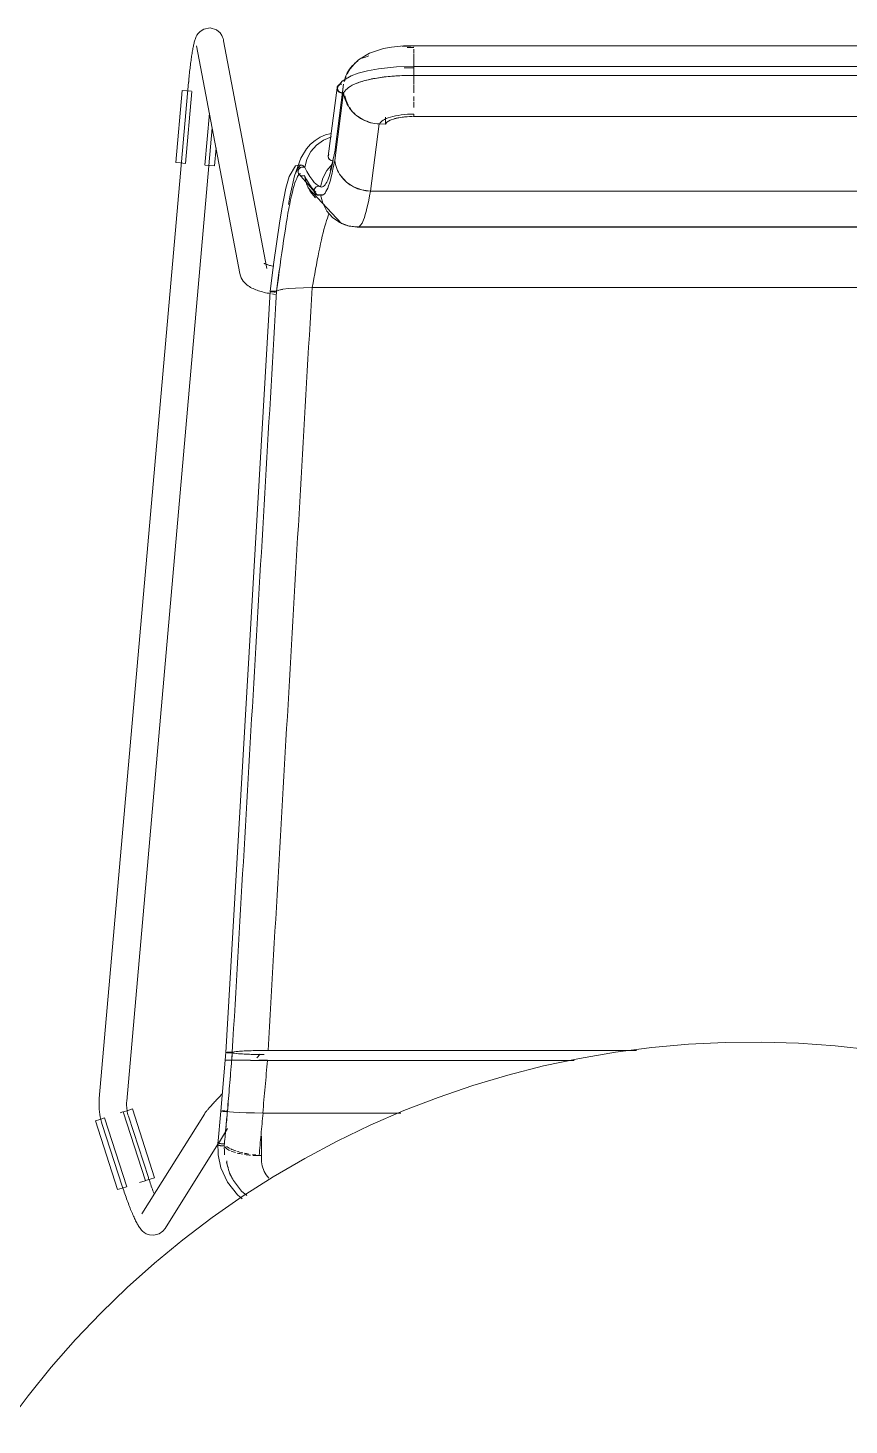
# Model space of a CAD drawing. Header units: millimetres. Extents: x 155927 to 295199, y -4084 to 97293.
# Drawn here: x 224684 to 225042, y 12539 to 13148 of the extents above; entities that cross this region are included whole.
import ezdxf

# ---------------------------------------------------------------- set-up
doc = ezdxf.new("R2010")
doc.units = ezdxf.units.MM
doc.header["$MEASUREMENT"] = 0
doc.layers.add('I-FURN', color=8, linetype='CONTINUOUS', lineweight=9)

msp = doc.modelspace()

# ---------------------------------------------------------------- linework, layer by layer
at = {"layer": 'I-FURN'}
for p, q in [((224757.44, 13143.73), (224757.3, 13143.32)), ((224757.61, 13144.15), (224757.44, 13143.73)), ((224757.82, 13144.63), (224757.61, 13144.15)), ((224758.13, 13145.19), (224757.82, 13144.63)), ((224758.6, 13145.89), (224758.13, 13145.19)), ((224759.46, 13146.8), (224758.6, 13145.89)), ((224761.11, 13147.84), (224759.46, 13146.8)), ((224763.87, 13148.32), (224761.11, 13147.84)), ((224766.62, 13147.49), (224763.87, 13148.32)), ((224766.62, 13147.49), (224768.2, 13146.17)), ((224768.2, 13146.17), (224768.95, 13145.09)), ((224768.95, 13145.09), (224769.33, 13144.29)), ((224769.33, 13144.29), (224769.54, 13143.66)), ((224756.08, 13137.81), (224755.99, 13137.24)), ((224756.17, 13138.36), (224756.08, 13137.81)), ((224756.26, 13138.9), (224756.17, 13138.36)), ((224756.36, 13139.41), (224756.26, 13138.9)), ((224756.45, 13139.91), (224756.36, 13139.41)), ((224756.55, 13140.39), (224756.45, 13139.91)), ((224756.65, 13140.84), (224756.55, 13140.39)), ((224756.74, 13141.29), (224756.65, 13140.84)), ((224756.84, 13141.71), (224756.74, 13141.29)), ((224756.95, 13142.13), (224756.84, 13141.71)), ((224757.06, 13142.53), (224756.95, 13142.13)), ((224757.17, 13142.93), (224757.06, 13142.53)), ((224757.3, 13143.32), (224757.17, 13142.93)), ((224757.97, 13140.5), (224776.79, 13041.21)), ((224769.54, 13143.66), (224769.67, 13143.15)), ((224769.67, 13143.15), (224769.76, 13142.73)), ((224788.58, 13043.44), (224769.76, 13142.73)), ((224833.29, 13137.27), (224839.44, 13139.29)), ((224839.44, 13139.29), (224842.94, 13139.95)), ((224842.94, 13139.95), (224848.15, 13140.46)), ((224848.15, 13140.46), (224852.67, 13140.55)), ((224852.67, 13140.55), (224852.67, 13140.38)), ((225147.52, 13140.55), (224852.67, 13140.55)), ((224852.67, 13140.25), (224852.67, 13140.53)), ((224852.67, 13137.3), (224852.67, 13139.05)), ((224755.27, 13132.13), (224755.19, 13131.43)), ((224755.36, 13132.81), (224755.27, 13132.13)), ((224755.45, 13133.49), (224755.36, 13132.81)), ((224755.53, 13134.15), (224755.45, 13133.49)), ((224755.62, 13134.8), (224755.53, 13134.15)), ((224755.71, 13135.44), (224755.62, 13134.8)), ((224755.8, 13136.06), (224755.71, 13135.44)), ((224755.89, 13136.66), (224755.8, 13136.06)), ((224755.99, 13137.24), (224755.89, 13136.66)), ((224824.93, 13130.5), (224826.6, 13132.57)), ((224826.6, 13132.57), (224828.58, 13134.4)), ((224828.58, 13134.4), (224833.29, 13137.27)), ((224852.67, 13134.45), (224852.67, 13137.03)), ((224852.67, 13134.29), (224852.67, 13131.27)), ((224852.67, 13131.26), (224852.67, 13134.28)), ((224754.57, 13125.56), (224754.51, 13124.81)), ((224754.64, 13126.31), (224754.57, 13125.56)), ((224754.72, 13127.06), (224754.64, 13126.31)), ((224754.79, 13127.8), (224754.72, 13127.06)), ((224754.87, 13128.54), (224754.79, 13127.8)), ((224754.94, 13129.27), (224754.87, 13128.54)), ((224755.02, 13130), (224754.94, 13129.27)), ((224755.11, 13130.72), (224755.02, 13130)), ((224755.19, 13131.43), (224755.11, 13130.72)), ((224821.47, 13125.12), (224825.3, 13127.42)), ((224823.6, 13128.23), (224824.93, 13130.5)), ((224825.3, 13127.42), (224828.46, 13128.61)), ((224828.46, 13128.61), (224832.5, 13129.69)), ((224834.83, 13126.15), (224831.34, 13125.35)), ((224832.5, 13129.69), (224837.22, 13130.56)), ((224840.27, 13126.98), (224834.83, 13126.15)), ((224837.22, 13130.56), (224845.11, 13131.36)), ((224846.26, 13127.46), (224840.27, 13126.98)), ((224845.11, 13131.36), (224852.67, 13131.51)), ((224852.67, 13127.55), (224846.26, 13127.46)), ((225147.52, 13131.51), (224852.67, 13131.51)), ((224852.67, 13127.55), (224852.67, 13131.51)), ((224852.67, 13131.51), (224852.67, 13131.44)), ((224852.67, 13131.44), (224852.67, 13131.24)), ((224852.67, 13131.24), (224852.67, 13130.94)), ((224852.67, 13130.94), (224852.67, 13130.55)), ((224852.67, 13130.55), (224852.67, 13130.09)), ((224852.67, 13130.09), (224852.67, 13129.6)), ((224852.67, 13129.6), (224852.67, 13129.1)), ((224852.67, 13129.1), (224852.67, 13128.63)), ((224852.67, 13128.63), (224852.67, 13128.21)), ((224852.67, 13128.21), (224852.67, 13127.88)), ((224852.67, 13127.88), (224852.67, 13127.66)), ((224852.67, 13127.66), (224852.67, 13127.55)), ((224852.67, 13127.58), (224852.67, 13123.76)), ((224852.67, 13123.76), (224852.67, 13127.58)), ((224852.67, 13127.55), (225147.52, 13127.55)), ((224754.49, 13124.65), (224715.55, 12681.33)), ((224748.92, 13089.63), (224751.68, 13121.04)), ((224751.68, 13121.04), (224753.72, 13120.86)), ((224753.15, 13089.26), (224755.91, 13120.67)), ((224753.72, 13120.86), (224755.79, 13120.68)), ((224754.51, 13124.81), (224754.49, 13124.65)), ((224815.36, 13092.46), (224819.22, 13122.24)), ((224818.19, 13090.55), (224822.03, 13120.26)), ((224818.21, 13094.1), (224822.06, 13123.8)), ((224819.57, 13122.74), (224821.47, 13125.12)), ((224821.28, 13117.83), (224821.9, 13122.61)), ((224828.51, 13124.47), (224828, 13124.28)), ((224831.34, 13125.35), (224828.51, 13124.47)), ((224852.67, 13120.01), (224852.67, 13123.57)), ((224852.67, 13116.54), (224852.67, 13118.38)), ((224852.67, 13116.06), (224852.67, 13113.87)), ((224852.67, 13113.56), (224852.67, 13113.91)), ((224763.58, 13111.12), (224761.6, 13088.52)), ((224840.31, 13109.39), (224840.31, 13106.39)), ((224840.31, 13106.39), (224840.95, 13107.25)), ((224840.95, 13107.25), (224842.3, 13108.04)), ((224842.3, 13108.04), (224844.29, 13108.71)), ((224844.29, 13108.71), (224846.78, 13109.22)), ((224846.78, 13109.22), (224849.63, 13109.54)), ((224849.63, 13109.54), (224852.67, 13109.65)), ((225147.52, 13109.7), (224852.67, 13109.7)), ((224852.67, 13109.65), (225147.52, 13109.65)), ((224727.5, 12680.28), (224764.79, 13104.78)), ((224814.17, 13101.65), (224811.8, 13100.63)), ((224816.67, 13102.31), (224814.17, 13101.65)), ((224833.74, 13077.18), (224837.6, 13106.46)), ((224837.6, 13106.46), (224840.31, 13106.39)), ((224765.83, 13088.15), (224766.52, 13096.04)), ((224805.89, 13095.6), (224803.38, 13091.49)), ((224807.63, 13097.57), (224805.89, 13095.6)), ((224809.6, 13099.25), (224807.63, 13097.57)), ((224810.22, 13097.22), (224807.74, 13094.4)), ((224811.8, 13100.63), (224809.6, 13099.25)), ((224813.3, 13099.4), (224810.22, 13097.22)), ((224816.81, 13100.8), (224813.3, 13099.4)), ((224750.96, 13089.45), (224748.92, 13089.63)), ((224753.03, 13089.27), (224750.96, 13089.45)), ((224803.38, 13091.49), (224800.71, 13083.86)), ((224806, 13091.08), (224805.09, 13087.45)), ((224807.74, 13094.4), (224806, 13091.08)), ((224817.2, 13089.06), (224814.7, 13086.19)), ((224815.41, 13092.7), (224815.35, 13092.23)), ((224815.35, 13092.23), (224815.41, 13091.76)), ((224815.6, 13093.14), (224815.41, 13092.7)), ((224815.41, 13091.76), (224815.6, 13091.32)), ((224815.6, 13091.32), (224815.9, 13090.93)), ((224815.9, 13090.93), (224816.28, 13090.63)), ((224816.28, 13090.63), (224816.73, 13090.44)), ((224816.73, 13090.44), (224817.22, 13090.36)), ((224816.96, 13088.59), (224818.34, 13094.88)), ((224817.22, 13090.36), (224817.72, 13090.4)), ((224763.79, 13088.33), (224761.72, 13088.51)), ((224765.83, 13088.15), (224763.79, 13088.33)), ((224796.91, 13078.5), (224798.31, 13083.5)), ((224798.31, 13083.5), (224801.08, 13088.13)), ((224800.71, 13083.86), (224798.82, 13075.34)), ((224801.08, 13088.13), (224803.27, 13088.66)), ((224802.22, 13085.74), (224802.29, 13086.23)), ((224802.29, 13086.23), (224802.22, 13085.74)), ((224802.28, 13085.26), (224802.22, 13085.74)), ((224802.22, 13085.74), (224802.27, 13085.26)), ((224802.27, 13085.26), (224802.46, 13084.8)), ((224802.46, 13084.8), (224802.28, 13085.26)), ((224802.29, 13086.23), (224802.49, 13086.68)), ((224802.48, 13086.68), (224802.29, 13086.23)), ((224802.41, 13084.89), (224810.54, 13075.47)), ((224802.57, 13084.62), (224802.44, 13084.83)), ((224802.75, 13084.4), (224802.46, 13084.8)), ((224802.46, 13084.8), (224802.75, 13084.39)), ((224802.79, 13087.08), (224802.48, 13086.68)), ((224802.49, 13086.68), (224802.79, 13087.08)), ((224803.13, 13084.08), (224802.75, 13084.4)), ((224802.75, 13084.39), (224803.13, 13084.08)), ((224803.17, 13087.39), (224802.79, 13087.08)), ((224802.79, 13087.08), (224803.18, 13087.38)), ((224803.58, 13083.87), (224803.13, 13084.08)), ((224803.13, 13084.08), (224803.58, 13083.87)), ((224803.63, 13087.58), (224803.17, 13087.39)), ((224803.18, 13087.38), (224803.63, 13087.58)), ((224803.27, 13088.66), (224804.18, 13088.37)), ((224804.07, 13083.78), (224803.58, 13083.87)), ((224803.58, 13083.87), (224804.07, 13083.78)), ((224804.12, 13087.66), (224803.63, 13087.58)), ((224803.63, 13087.58), (224804.12, 13087.65)), ((224804.57, 13083.81), (224804.07, 13083.78)), ((224804.07, 13083.78), (224804.57, 13083.81)), ((224804.62, 13087.61), (224804.12, 13087.66)), ((224804.12, 13087.65), (224804.62, 13087.61)), ((224805.04, 13083.96), (224804.57, 13083.81)), ((224804.57, 13083.81), (224805.04, 13083.96)), ((224804.62, 13087.61), (224805.09, 13087.45)), ((224805.09, 13087.45), (224804.62, 13087.61)), ((224805.83, 13080.35), (224805.04, 13083.96)), ((224805.04, 13083.96), (224805.82, 13080.35)), ((224812.94, 13082.79), (224812.05, 13079.08)), ((224814.7, 13086.19), (224812.94, 13082.79)), ((224816.2, 13086.16), (224816.96, 13088.59)), ((224820.82, 13083.79), (224823.31, 13081.05)), ((224795.11, 13069.48), (224796.91, 13078.5)), ((224805.82, 13080.35), (224807.46, 13077.02)), ((224807.48, 13077.02), (224805.83, 13080.35)), ((224806.53, 13078.7), (224821.13, 13063)), ((224807.46, 13077.02), (224809.87, 13074.19)), ((224809.87, 13074.19), (224807.48, 13077.02)), ((224809.28, 13077.82), (224809.21, 13077.32)), ((224809.21, 13077.32), (224809.28, 13077.81)), ((224809.28, 13076.83), (224809.21, 13077.32)), ((224809.21, 13077.32), (224809.28, 13076.83)), ((224809.28, 13077.81), (224809.47, 13078.28)), ((224809.46, 13078.28), (224809.28, 13077.82)), ((224809.47, 13076.37), (224809.28, 13076.83)), ((224809.28, 13076.83), (224809.46, 13076.37)), ((224809.76, 13078.68), (224809.46, 13078.28)), ((224809.47, 13078.28), (224809.76, 13078.68)), ((224809.76, 13078.68), (224810.14, 13078.99)), ((224810.14, 13078.99), (224809.76, 13078.68)), ((224810.59, 13079.2), (224810.14, 13078.99)), ((224810.14, 13078.99), (224810.6, 13079.19)), ((224811.08, 13079.28), (224810.59, 13079.2)), ((224810.6, 13079.19), (224811.09, 13079.28)), ((224811.58, 13079.24), (224811.08, 13079.28)), ((224811.09, 13079.28), (224811.58, 13079.24)), ((224811.37, 13079.36), (224811.8, 13079.18)), ((224811.58, 13079.24), (224812.05, 13079.08)), ((224812.05, 13079.08), (224811.58, 13079.24)), ((224823.31, 13081.05), (224826.42, 13078.97)), ((224826.42, 13078.97), (224829.97, 13077.66)), ((224829.97, 13077.66), (224833.74, 13077.18)), ((225166.45, 13077.18), (224833.74, 13077.18)), ((224833.74, 13077.18), (225166.45, 13077.18)), ((224798.82, 13075.34), (224798.09, 13071.27)), ((224809.46, 13076.37), (224809.76, 13075.97)), ((224809.76, 13075.97), (224809.47, 13076.37)), ((224810.14, 13075.66), (224809.76, 13075.97)), ((224809.76, 13075.97), (224810.14, 13075.66)), ((224810.6, 13075.46), (224810.14, 13075.66)), ((224810.14, 13075.66), (224810.59, 13075.45)), ((224810.24, 13075.6), (224813.12, 13075.55)), ((224810.59, 13075.45), (224811.08, 13075.37)), ((224811.09, 13075.37), (224810.6, 13075.46)), ((224811.08, 13075.37), (224811.58, 13075.41)), ((224811.58, 13075.41), (224811.09, 13075.37)), ((224812.05, 13075.57), (224811.58, 13075.41)), ((224811.58, 13075.41), (224812.05, 13075.57)), ((224812.05, 13075.57), (224812.94, 13071.86)), ((224812.94, 13071.86), (224814.7, 13068.46)), ((224814.7, 13068.47), (224812.95, 13071.86)), ((224794.07, 13063.16), (224795.11, 13069.48)), ((224817.21, 13065.6), (224814.7, 13068.47)), ((224814.7, 13068.46), (224817.2, 13065.59)), ((224817.2, 13065.59), (224820.34, 13063.42)), ((224820.34, 13063.42), (224817.21, 13065.6)), ((224792.89, 13055.15), (224794.07, 13063.16)), ((224820.03, 13063.6), (224824.49, 13061.87)), ((224823.91, 13062.06), (224820.34, 13063.42)), ((224820.34, 13063.42), (224823.91, 13062.05)), ((224821.13, 13063), (224823.05, 13062.29)), ((224827.7, 13061.58), (224823.91, 13062.06)), ((224823.91, 13062.05), (224827.7, 13061.58)), ((224824.49, 13061.87), (224828.24, 13061.43)), ((225172.49, 13061.58), (224827.7, 13061.58)), ((224827.7, 13061.58), (225172.49, 13061.58)), ((224828.24, 13061.43), (225133.04, 13061.43)), ((224791.53, 13045.22), (224792.89, 13055.15)), ((224776.79, 13041.21), (224777.04, 13040.22)), ((224777.04, 13040.22), (224777.41, 13039.33)), ((224787.36, 13045.67), (224787.38, 13045.66)), ((224787.38, 13045.66), (224787.45, 13045.61)), ((224787.45, 13045.61), (224787.54, 13045.57)), ((224787.54, 13045.57), (224787.69, 13045.49)), ((224787.69, 13045.49), (224787.89, 13045.4)), ((224787.89, 13045.4), (224788.12, 13045.31)), ((224788.12, 13045.31), (224788.39, 13045.21)), ((224788.39, 13045.21), (224788.69, 13045.1)), ((224788.69, 13045.1), (224789.03, 13044.99)), ((224789.03, 13044.99), (224789.39, 13044.89)), ((224789.39, 13044.89), (224789.79, 13044.78)), ((224789.79, 13044.78), (224790.21, 13044.67)), ((224789.98, 13033.36), (224791.53, 13045.22)), ((224790.21, 13044.67), (224790.66, 13044.57)), ((224790.66, 13044.57), (224791.13, 13044.47)), ((224791.13, 13044.47), (224791.62, 13044.37)), ((224777.41, 13039.33), (224777.85, 13038.54)), ((224777.85, 13038.54), (224778.33, 13037.85)), ((224778.33, 13037.85), (224778.84, 13037.25)), ((224778.84, 13037.25), (224779.36, 13036.73)), ((224779.36, 13036.73), (224779.89, 13036.28)), ((224779.89, 13036.28), (224780.42, 13035.88)), ((224780.42, 13035.88), (224780.96, 13035.52)), ((224780.96, 13035.52), (224781.5, 13035.19)), ((224781.5, 13035.19), (224782.03, 13034.9)), ((224782.03, 13034.9), (224782.59, 13034.63)), ((224782.59, 13034.63), (224783.15, 13034.38)), ((224783.15, 13034.38), (224783.72, 13034.15)), ((224783.72, 13034.15), (224784.3, 13033.93)), ((224795.49, 13034.32), (224793.75, 13033.95)), ((224793.75, 13033.95), (224795.48, 13034.31)), ((224795.49, 13034.32), (224797.96, 13034.63)), ((224797.99, 13034.63), (224795.49, 13034.32)), ((224801.09, 13034.87), (224797.99, 13034.63)), ((224797.99, 13034.63), (224801.04, 13034.86)), ((224801.09, 13034.87), (224804.56, 13035.02)), ((224804.63, 13035.02), (224801.09, 13034.87)), ((224804.62, 13035.02), (224808.32, 13035.08)), ((224808.39, 13035.08), (224804.63, 13035.02)), ((225191.79, 13035.08), (224808.39, 13035.08)), ((224808.39, 13035.08), (225191.79, 13035.08)), ((224789.98, 13033.36), (224770.69, 12701.45)), ((224784.3, 13033.93), (224784.89, 13033.72)), ((224784.89, 13033.72), (224785.49, 13033.53)), ((224785.49, 13033.53), (224786.11, 13033.34)), ((224786.11, 13033.34), (224786.74, 13033.17)), ((224786.74, 13033.17), (224787.38, 13033.01)), ((224787.38, 13033.01), (224788.04, 13032.86)), ((224788.04, 13032.86), (224788.71, 13032.71)), ((224788.71, 13032.71), (224789.39, 13032.58)), ((224789.39, 13032.58), (224790.08, 13032.45)), ((224790.05, 13033.41), (224789.98, 13033.36)), ((224789.98, 13033.36), (224790.05, 13033.41)), ((224789.98, 13033.36), (224790.04, 13033.31)), ((224790.04, 13033.31), (224789.98, 13033.36)), ((224790.04, 13033.31), (224790.23, 13033.26)), ((224790.22, 13033.26), (224790.04, 13033.31)), ((224790.25, 13033.46), (224790.05, 13033.41)), ((224790.05, 13033.41), (224790.24, 13033.46)), ((224790.51, 13033.21), (224790.22, 13033.26)), ((224790.23, 13033.26), (224790.52, 13033.21)), ((224790.24, 13033.46), (224790.54, 13033.51)), ((224790.54, 13033.51), (224790.25, 13033.46)), ((224790.89, 13033.18), (224790.51, 13033.21)), ((224790.52, 13033.21), (224790.9, 13033.18)), ((224790.93, 13033.54), (224790.54, 13033.51)), ((224790.54, 13033.51), (224790.93, 13033.54)), ((224790.79, 13032.34), (224791.5, 13032.23)), ((224791.34, 13033.16), (224790.89, 13033.18)), ((224790.9, 13033.18), (224791.35, 13033.16)), ((224791.38, 13033.56), (224790.93, 13033.54)), ((224790.93, 13033.54), (224791.38, 13033.56)), ((224791.83, 13033.15), (224791.34, 13033.16)), ((224791.35, 13033.16), (224791.84, 13033.15)), ((224791.88, 13033.57), (224791.38, 13033.56)), ((224791.38, 13033.56), (224791.87, 13033.57)), ((224791.5, 13032.23), (224792.23, 13032.13)), ((224792.33, 13033.15), (224791.83, 13033.15)), ((224791.84, 13033.15), (224792.34, 13033.15)), ((224791.87, 13033.57), (224792.37, 13033.57)), ((224792.37, 13033.57), (224791.88, 13033.57)), ((224792.85, 13033.55), (224792.37, 13033.57)), ((224792.37, 13033.57), (224792.84, 13033.55)), ((224792.84, 13033.55), (224793.75, 13033.95)), ((224793.75, 13033.95), (224792.85, 13033.55)), ((224972.44, 12705.08), (224956.5, 12703.66)), ((224988.41, 12705.87), (224972.44, 12705.08)), ((225004.41, 12706.02), (224988.41, 12705.87)), ((225020.4, 12705.53), (225004.41, 12706.02)), ((225036.36, 12704.39), (225020.4, 12705.53)), ((224770.42, 12698.09), (224770.68, 12701.45)), ((224770.76, 12701.48), (224770.69, 12701.45)), ((224770.69, 12701.45), (224770.76, 12701.42)), ((224770.94, 12701.51), (224770.76, 12701.48)), ((224770.76, 12701.42), (224770.95, 12701.4)), ((224771.24, 12701.53), (224770.94, 12701.51)), ((224770.95, 12701.4), (224771.24, 12701.37)), ((224771.62, 12701.55), (224771.24, 12701.53)), ((224771.24, 12701.37), (224771.62, 12701.36)), ((224772.07, 12701.56), (224771.62, 12701.55)), ((224771.62, 12701.36), (224772.08, 12701.35)), ((224772.56, 12701.56), (224772.07, 12701.56)), ((224772.08, 12701.35), (224772.57, 12701.34)), ((224773.05, 12701.56), (224772.56, 12701.56)), ((224772.57, 12701.34), (224773.06, 12701.34)), ((224773.52, 12701.55), (224773.05, 12701.56)), ((224773.06, 12701.34), (224773.53, 12701.35)), ((224774.41, 12701.76), (224773.52, 12701.55)), ((224773.53, 12701.35), (224774.43, 12701.14)), ((224776.16, 12701.95), (224774.41, 12701.76)), ((224774.43, 12701.14), (224776.18, 12700.95)), ((224778.66, 12702.12), (224776.16, 12701.95)), ((224776.18, 12700.95), (224778.68, 12700.79)), ((224781.79, 12702.24), (224778.66, 12702.12)), ((224778.68, 12700.79), (224781.8, 12700.66)), ((224785.36, 12702.32), (224781.79, 12702.24)), ((224781.8, 12700.66), (224785.35, 12700.59)), ((224785.65, 12700.7), (224784.18, 12699.18)), ((224785.35, 12700.59), (224787.44, 12700.56)), ((224789.14, 12702.35), (224785.36, 12702.32)), ((224949.72, 12702.35), (224789.14, 12702.35)), ((224789.14, 12702.35), (224949.72, 12702.35)), ((224924.86, 12698.9), (224909.21, 12695.58)), ((224940.63, 12701.6), (224924.86, 12698.9)), ((224956.5, 12703.66), (224940.63, 12701.6)), ((225052.26, 12702.62), (225036.36, 12704.39)), ((224770.41, 12698.09), (224768.59, 12675.89)), ((224770.48, 12698.09), (224770.41, 12698.09)), ((224770.41, 12698.09), (224770.48, 12698.09)), ((224770.48, 12698.09), (224770.42, 12698.09)), ((224770.42, 12698.09), (224770.49, 12698.09)), ((224770.96, 12698.09), (224770.67, 12698.09)), ((224770.67, 12698.09), (224770.96, 12698.09)), ((224771.35, 12698.09), (224770.96, 12698.09)), ((224770.96, 12698.09), (224771.34, 12698.09)), ((224770.97, 12698.1), (224771.35, 12698.1)), ((224771.35, 12698.1), (224770.97, 12698.1)), ((224771.34, 12698.09), (224771.79, 12698.09)), ((224771.35, 12698.1), (224771.8, 12698.1)), ((224771.8, 12698.1), (224771.35, 12698.1)), ((224771.8, 12698.09), (224771.35, 12698.09)), ((224771.79, 12698.09), (224772.28, 12698.08)), ((224771.8, 12698.1), (224772.29, 12698.1)), ((224772.29, 12698.1), (224771.8, 12698.1)), ((224772.29, 12698.08), (224771.8, 12698.09)), ((224772.28, 12698.08), (224772.78, 12698.08)), ((224772.29, 12698.1), (224772.79, 12698.1)), ((224772.79, 12698.1), (224772.29, 12698.1)), ((224772.78, 12698.08), (224772.29, 12698.08)), ((224773.25, 12698.09), (224772.78, 12698.08)), ((224772.78, 12698.08), (224773.25, 12698.09)), ((224772.79, 12698.1), (224773.26, 12698.1)), ((224773.26, 12698.1), (224772.79, 12698.1)), ((224774.14, 12698.07), (224773.25, 12698.09)), ((224773.25, 12698.09), (224774.14, 12698.07)), ((224775.89, 12698.06), (224774.14, 12698.07)), ((224774.14, 12698.07), (224775.89, 12698.06)), ((224775.91, 12698.13), (224774.15, 12698.11)), ((224774.16, 12698.11), (224775.91, 12698.13)), ((224778.39, 12698.05), (224775.89, 12698.06)), ((224775.89, 12698.06), (224778.39, 12698.05)), ((224775.91, 12698.13), (224778.41, 12698.14)), ((224778.4, 12698.14), (224775.91, 12698.13)), ((224781.52, 12698.04), (224778.39, 12698.05)), ((224778.39, 12698.05), (224781.52, 12698.04)), ((224781.53, 12698.15), (224778.4, 12698.14)), ((224778.41, 12698.14), (224781.53, 12698.15)), ((224781.52, 12698.04), (224785.09, 12698.03)), ((224785.09, 12698.03), (224781.53, 12698.04)), ((224785.09, 12698.15), (224788.87, 12698.16)), ((224788.87, 12698.16), (224785.09, 12698.15)), ((224788.88, 12698.03), (224785.09, 12698.03)), ((224785.09, 12698.03), (224788.88, 12698.03)), ((224922.62, 12698.03), (224788.88, 12698.03)), ((224788.88, 12698.03), (224922.62, 12698.03)), ((224909.21, 12695.58), (224893.71, 12691.63)), ((224878.37, 12687.07), (224863.23, 12681.9)), ((224893.71, 12691.63), (224878.37, 12687.07)), ((224715.54, 12681.33), (224715.47, 12680.19)), ((224766.17, 12680.3), (224766.55, 12680.71)), ((224766.55, 12680.71), (224766.94, 12681.14)), ((224766.94, 12681.14), (224767.35, 12681.57)), ((224767.35, 12681.57), (224767.76, 12682.02)), ((224767.76, 12682.02), (224768.18, 12682.47)), ((224768.18, 12682.47), (224768.62, 12682.93)), ((224768.62, 12682.93), (224769.06, 12683.4)), ((224863.23, 12681.9), (224848.31, 12676.13)), ((224715.47, 12680.19), (224715.43, 12679.05)), ((224715.43, 12679.05), (224715.45, 12677.9)), ((224715.45, 12677.9), (224715.51, 12676.76)), ((224715.51, 12676.76), (224715.61, 12675.63)), ((224715.61, 12675.63), (224715.76, 12674.49)), ((224724.68, 12675.15), (224725.84, 12675.52)), ((224725.94, 12675.56), (224735.63, 12645.55)), ((224726.06, 12675.59), (224728.03, 12676.23)), ((224727.43, 12678.93), (224727.45, 12679.59)), ((224727.44, 12678.26), (224727.43, 12678.93)), ((224727.48, 12677.6), (224727.44, 12678.26)), ((224727.45, 12679.59), (224727.49, 12680.25)), ((224727.54, 12676.94), (224727.48, 12677.6)), ((224727.49, 12680.25), (224727.5, 12680.28)), ((224727.63, 12676.29), (224727.54, 12676.94)), ((224727.74, 12675.63), (224727.63, 12676.29)), ((224727.89, 12674.99), (224727.74, 12675.63)), ((224728.05, 12674.35), (224727.89, 12674.99)), ((224728.03, 12676.23), (224729.99, 12676.86)), ((224739.67, 12646.85), (224729.99, 12676.86)), ((224761.34, 12674.62), (224734.03, 12631.04)), ((224761.34, 12674.62), (224761.55, 12674.95)), ((224761.55, 12674.95), (224761.74, 12675.21)), ((224761.74, 12675.21), (224761.91, 12675.44)), ((224761.91, 12675.44), (224762.08, 12675.66)), ((224762.08, 12675.66), (224762.26, 12675.88)), ((224762.26, 12675.88), (224762.45, 12676.11)), ((224762.45, 12676.11), (224762.65, 12676.35)), ((224762.65, 12676.35), (224762.87, 12676.6)), ((224762.87, 12676.6), (224763.1, 12676.87)), ((224763.1, 12676.87), (224763.34, 12677.15)), ((224763.34, 12677.15), (224763.6, 12677.44)), ((224763.6, 12677.44), (224763.87, 12677.75)), ((224763.87, 12677.75), (224764.16, 12678.08)), ((224764.16, 12678.08), (224764.46, 12678.41)), ((224764.46, 12678.41), (224764.78, 12678.76)), ((224764.78, 12678.76), (224765.11, 12679.13)), ((224765.11, 12679.13), (224765.45, 12679.51)), ((224765.45, 12679.51), (224765.8, 12679.9)), ((224765.8, 12679.9), (224766.17, 12680.3)), ((224768.59, 12675.89), (224767.16, 12661.4)), ((224768.65, 12675.92), (224768.59, 12675.89)), ((224768.59, 12675.89), (224768.65, 12675.92)), ((224768.66, 12675.87), (224768.59, 12675.89)), ((224768.59, 12675.89), (224768.65, 12675.87)), ((224768.84, 12675.94), (224768.65, 12675.92)), ((224768.65, 12675.92), (224768.84, 12675.94)), ((224768.65, 12675.87), (224768.84, 12675.84)), ((224769.13, 12675.96), (224768.84, 12675.94)), ((224768.84, 12675.94), (224769.13, 12675.96)), ((224768.84, 12675.84), (224769.14, 12675.82)), ((224769.15, 12675.82), (224768.85, 12675.84)), ((224769.51, 12675.98), (224769.13, 12675.96)), ((224769.13, 12675.96), (224769.52, 12675.98)), ((224769.14, 12675.82), (224769.52, 12675.8)), ((224769.53, 12675.8), (224769.15, 12675.82)), ((224769.96, 12675.99), (224769.51, 12675.98)), ((224769.52, 12675.98), (224769.97, 12675.99)), ((224769.52, 12675.8), (224769.98, 12675.79)), ((224769.98, 12675.79), (224769.53, 12675.8)), ((224770.45, 12675.99), (224769.96, 12675.99)), ((224769.97, 12675.99), (224770.46, 12675.99)), ((224769.98, 12675.79), (224770.47, 12675.79)), ((224770.47, 12675.79), (224769.98, 12675.79)), ((224770.47, 12675.79), (224770.97, 12675.79)), ((224770.97, 12675.79), (224770.47, 12675.79)), ((224771.42, 12675.98), (224770.95, 12675.99)), ((224770.95, 12675.99), (224771.43, 12675.98)), ((224770.97, 12675.79), (224771.44, 12675.8)), ((224771.44, 12675.8), (224770.97, 12675.79)), ((224772.32, 12675.61), (224771.44, 12675.8)), ((224771.44, 12675.8), (224772.33, 12675.61)), ((224774.04, 12675.43), (224772.33, 12675.61)), ((224772.33, 12675.61), (224774.06, 12675.43)), ((224776.5, 12675.28), (224774.06, 12675.43)), ((224774.06, 12675.43), (224776.54, 12675.28)), ((224779.57, 12675.16), (224776.54, 12675.28)), ((224776.54, 12675.28), (224779.64, 12675.16)), ((224783.08, 12675.09), (224779.64, 12675.16)), ((224779.64, 12675.16), (224783.08, 12675.09)), ((224783.17, 12675.09), (224786.94, 12675.06)), ((224786.82, 12675.06), (224783.17, 12675.09)), ((224847.05, 12675.06), (224786.82, 12675.06)), ((224786.94, 12675.06), (224847.05, 12675.06)), ((224848.31, 12676.13), (224833.64, 12669.76)), ((224713.83, 12671.64), (224715.78, 12672.27)), ((224723.52, 12641.64), (224713.83, 12671.64)), ((224715.76, 12674.49), (224715.96, 12673.37)), ((224715.78, 12672.27), (224717.75, 12672.91)), ((224715.96, 12673.37), (224716.2, 12672.25)), ((224716.2, 12672.25), (224716.49, 12671.15)), ((224716.49, 12671.15), (224716.82, 12670.05)), ((224716.82, 12670.05), (224716.83, 12670.01)), ((224716.83, 12670.01), (224725.54, 12643.19)), ((224727.56, 12642.94), (224717.87, 12672.95)), ((224728.24, 12673.71), (224728.05, 12674.35)), ((224736.96, 12646.9), (224728.24, 12673.71)), ((224833.64, 12669.76), (224819.22, 12662.81)), ((224767.47, 12661.81), (224771.51, 12668.25)), ((224786.23, 12665.02), (224786.23, 12655.27)), ((224819.22, 12662.81), (224805.1, 12655.29)), ((224744.2, 12624.67), (224767.23, 12661.43)), ((224767.37, 12656.83), (224767.29, 12662.29)), ((224768.59, 12651.18), (224767.37, 12656.83)), ((224786.29, 12656.51), (224785.24, 12656.51)), ((224771.49, 12644.87), (224768.59, 12651.18)), ((224805.1, 12655.29), (224791.29, 12647.22)), ((224733.05, 12644.72), (224735.53, 12645.52)), ((224737.72, 12646.22), (224735.75, 12645.59)), ((224737.06, 12646.57), (224736.96, 12646.9)), ((224737.29, 12645.88), (224737.06, 12646.57)), ((224737.52, 12645.19), (224737.29, 12645.88)), ((224737.75, 12644.51), (224737.52, 12645.19)), ((224739.67, 12646.85), (224737.72, 12646.22)), ((224737.99, 12643.83), (224737.75, 12644.51)), ((224775.83, 12639.34), (224771.49, 12644.87)), ((224774.06, 12645.58), (224772.15, 12649.27)), ((224777.56, 12641.01), (224774.06, 12645.58)), ((224791.29, 12647.22), (224777.81, 12638.59)), ((224725.47, 12642.27), (224723.52, 12641.64)), ((224727.44, 12642.9), (224725.47, 12642.27)), ((224725.69, 12642.74), (224725.54, 12643.19)), ((224725.94, 12642), (224725.69, 12642.74)), ((224726.18, 12641.26), (224725.94, 12642)), ((224726.43, 12640.53), (224726.18, 12641.26)), ((224726.68, 12639.8), (224726.43, 12640.53)), ((224726.93, 12639.08), (224726.68, 12639.8)), ((224727.19, 12638.36), (224726.93, 12639.08)), ((224727.44, 12637.65), (224727.19, 12638.36)), ((224738.22, 12643.15), (224737.99, 12643.83)), ((224738.46, 12642.49), (224738.22, 12643.15)), ((224738.69, 12641.83), (224738.46, 12642.49)), ((224738.93, 12641.18), (224738.69, 12641.83)), ((224739.16, 12640.55), (224738.93, 12641.18)), ((224739.4, 12639.93), (224739.16, 12640.55)), ((224777.81, 12638.59), (224764.69, 12629.44)), ((224777.88, 12637.7), (224775.83, 12639.34)), ((224779.91, 12639.04), (224777.56, 12641.01)), ((224727.7, 12636.96), (224727.44, 12637.65)), ((224727.95, 12636.27), (224727.7, 12636.96)), ((224728.21, 12635.59), (224727.95, 12636.27)), ((224728.46, 12634.92), (224728.21, 12635.59)), ((224728.71, 12634.27), (224728.46, 12634.92)), ((224728.97, 12633.63), (224728.71, 12634.27)), ((224729.22, 12633.01), (224728.97, 12633.63)), ((224729.47, 12632.39), (224729.22, 12633.01)), ((224729.71, 12631.8), (224729.47, 12632.39)), ((224729.96, 12631.22), (224729.71, 12631.8)), ((224730.2, 12630.66), (224729.96, 12631.22)), ((224730.44, 12630.11), (224730.2, 12630.66)), ((224730.68, 12629.59), (224730.44, 12630.11)), ((224730.91, 12629.08), (224730.68, 12629.59)), ((224731.15, 12628.59), (224730.91, 12629.08)), ((224731.38, 12628.11), (224731.15, 12628.59)), ((224731.61, 12627.66), (224731.38, 12628.11)), ((224731.84, 12627.22), (224731.61, 12627.66)), ((224732.06, 12626.79), (224731.84, 12627.22)), ((224732.29, 12626.38), (224732.06, 12626.79)), ((224732.53, 12625.98), (224732.29, 12626.38)), ((224732.77, 12625.59), (224732.53, 12625.98)), ((224764.69, 12629.44), (224751.95, 12619.77)), ((224733.03, 12625.2), (224732.77, 12625.59)), ((224733.31, 12624.81), (224733.03, 12625.2)), ((224733.62, 12624.41), (224733.31, 12624.81)), ((224733.99, 12623.98), (224733.62, 12624.41)), ((224734.45, 12623.52), (224733.99, 12623.98)), ((224735.08, 12623), (224734.45, 12623.52)), ((224735.99, 12622.43), (224735.08, 12623)), ((224737.37, 12621.91), (224735.99, 12622.43)), ((224739.35, 12621.74), (224737.37, 12621.91)), ((224741.58, 12622.32), (224739.35, 12621.74)), ((224751.95, 12619.77), (224739.6, 12609.59)), ((224743.31, 12623.55), (224741.58, 12622.32)), ((224743.31, 12623.55), (224744.2, 12624.67)), ((224739.6, 12609.59), (224727.67, 12598.93)), ((224727.67, 12598.93), (224716.18, 12587.81)), ((224716.18, 12587.81), (224705.14, 12576.23)), ((224705.14, 12576.23), (224694.57, 12564.22)), ((224694.57, 12564.22), (224684.49, 12551.79)), ((224684.49, 12551.79), (224674.91, 12538.97))]:
    msp.add_line(p, q, dxfattribs=at)
for centre, major_axis, ratio, start_param, end_param in [((224852.67, 13136.27), (-12.4, 0), 0.287441, 4.712389, 4.950404), ((224852.67, 13124.8), (0, -15.75), 0.000004, 5.8107, 5.99294), ((224817.31, 13092.23), (-1.96, 0), 0.955139, 5.775592, 8.064923), ((224833.87, 13092.25), (-15.78, 0), 0.955139, 0.112537, 0.354036), ((224833.87, 13092.25), (-15.78, 0), 0.955139, 0.354206, 0.595753), ((224833.87, 13092.25), (-15.78, 0), 0.955139, 0.595876, 1.562553)]:
    msp.add_ellipse(centre, major_axis=major_axis, ratio=ratio, start_param=start_param, end_param=end_param, dxfattribs=at)
for points in [[(224847.7, 13140.24), (224849.28, 13140.39), (224850.95, 13140.46), (224852.67, 13140.45)], [(224833.07, 13136.1), (224832.11, 13135.84), (224831.17, 13135.49), (224830.28, 13135.07)], [(224822.24, 13120.25), (224822.59, 13120.97), (224823.9, 13122.38), (224827.6, 13124.28), (224832.67, 13125.81), (224838.81, 13126.92), (224845.67, 13127.55), (224850.32, 13127.62), (224852.67, 13127.58)], [(224822.52, 13125.21), (224822.68, 13125.86), (224822.87, 13126.51), (224823.11, 13127.14)], [(224848.4, 13130.96), (224849.82, 13131), (224851.24, 13131), (224852.67, 13130.97)], [(224821.77, 13120.1), (224821.69, 13120.09), (224821.52, 13120.07), (224821.36, 13120.07), (224821.27, 13120.07)], [(224822.03, 13120.26), (224822.18, 13119.01), (224822.76, 13116.64), (224824.53, 13113.3), (224827.06, 13110.46), (224830.2, 13108.27), (224833.8, 13106.86), (224836.31, 13106.5), (224837.6, 13106.46)], [(224824.02, 13114.74), (224823.32, 13116), (224822.92, 13117.37), (224822.58, 13118.75)], [(224824.87, 13113.38), (224824.75, 13113.55), (224824.64, 13113.73), (224824.54, 13113.92)], [(224837.85, 13106.47), (224838.1, 13107.58), (224841.48, 13109.75), (224848.88, 13110.71), (224852.67, 13110.77)], [(224851.83, 13109.7), (224849.05, 13109.64), (224845.91, 13109.37), (224844.29, 13108.76)], [(224818.19, 13090.55), (224817.17, 13085.05), (224815.12, 13076.99), (224813.08, 13075.02), (224812.05, 13075.57)], [(224827.7, 13061.58), (224827.88, 13061.48), (224828.06, 13061.43), (224828.24, 13061.43)], [(224794.02, 13042.72), (224793.63, 13039.69), (224793.25, 13036.62), (224792.86, 13033.56)], [(224798.73, 12868.84), (224801.92, 12924.3), (224805.12, 12979.72), (224808.32, 13035.08)], [(224773.52, 12701.55), (224776.74, 12756.96), (224783.18, 12867.72), (224789.62, 12978.31), (224792.84, 13033.55)], [(224789.14, 12702.35), (224792.34, 12757.87), (224795.53, 12813.4), (224798.73, 12868.84)], [(224773.53, 12701.35), (224772.94, 12701.34), (224771.43, 12701.34), (224770.69, 12701.41), (224770.68, 12701.45)], [(224773.52, 12701.55), (224773.48, 12700.97), (224773.39, 12699.82), (224773.3, 12698.66), (224773.25, 12698.09)], [(224773.53, 12701.35), (224773.49, 12700.81), (224773.4, 12699.73), (224773.31, 12698.64), (224773.26, 12698.1)], [(224771.44, 12675.8), (224771.74, 12679.51), (224772.35, 12686.93), (224772.95, 12694.37), (224773.25, 12698.09)], [(224787.85, 12686.54), (224788.19, 12690.37), (224788.54, 12694.2), (224788.88, 12698.03)], [(224771.43, 12675.98), (224771.73, 12679.63), (224772.03, 12683.28), (224772.33, 12686.93)], [(224772.63, 12690.55), (224772.67, 12690.96), (224772.7, 12691.37), (224772.74, 12691.78)], [(224786.82, 12675.06), (224787.16, 12678.88), (224787.5, 12682.71), (224787.85, 12686.54)], [(224771.44, 12675.8), (224771.2, 12673.27), (224770.72, 12668.24), (224770.24, 12663.29), (224770, 12660.84)], [(224771.42, 12675.98), (224771.19, 12673.61), (224770.95, 12671.25), (224770.72, 12668.9)], [(224786.94, 12675.06), (224786.63, 12671.93), (224786.04, 12665.68), (224785.5, 12659.54), (224785.24, 12656.51)], [(224767.35, 12662.15), (224767.39, 12662.1), (224767.51, 12662.01), (224767.81, 12661.88), (224768.19, 12661.76), (224768.65, 12661.67), (224769.14, 12661.6), (224769.64, 12661.57), (224769.95, 12661.57), (224770.1, 12661.58)], [(224772.55, 12658.68), (224771.85, 12659), (224770.71, 12659.7), (224770.15, 12660.45), (224770, 12660.84)], [(224770.04, 12660.01), (224770.05, 12659.36), (224770.09, 12658.71), (224770.15, 12658.07)], [(224770.18, 12656.85), (224770.09, 12657.66), (224770.08, 12658.49), (224770.09, 12659.31)], [(224771.01, 12660.49), (224771.42, 12660.17), (224771.94, 12659.84), (224772.58, 12659.53)], [(224772.83, 12659.42), (224773.46, 12659.12), (224774.21, 12658.84), (224775.03, 12658.58)], [(224774.98, 12657.79), (224774.25, 12658), (224773.61, 12658.23), (224773.02, 12658.48)], [(224775.46, 12658.42), (224776.26, 12658.17), (224777.13, 12657.95), (224778.05, 12657.73)], [(224778.03, 12657.11), (224777.19, 12657.25), (224776.38, 12657.42), (224775.65, 12657.61)], [(224778.71, 12657.58), (224779.36, 12657.44), (224780.02, 12657.3), (224780.7, 12657.18)], [(224781.52, 12656.68), (224780.62, 12656.75), (224779.73, 12656.85), (224778.88, 12656.98)], [(224782.4, 12656.93), (224782.87, 12656.86), (224783.35, 12656.81), (224783.83, 12656.76)], [(224785.24, 12656.51), (224784.28, 12656.52), (224783.35, 12656.55), (224782.44, 12656.61)], [(224786.23, 12654.99), (224786.22, 12655.5), (224786.24, 12656), (224786.28, 12656.51)], [(224770.97, 12653.6), (224771.17, 12652.87), (224771.4, 12652.16), (224771.67, 12651.45)]]:
    msp.add_open_spline(points, degree=3, dxfattribs=at)
for points, knots in [([(224828.32, 13133.93), (224827.92, 13133.65), (224826.54, 13132.61), (224824.54, 13130.45), (224822.93, 13127.6), (224822.46, 13125.66), (224822.3, 13124.89)], [0.434972, 0.434972, 0.434972, 0.434972, 0.5, 0.6666667, 0.8333333, 0.9407177, 0.9407177, 0.9407177, 0.9407177]), ([(224821.18, 13123.84), (224821.04, 13123.84), (224820.81, 13123.83), (224820.52, 13123.76), (224820.26, 13123.66), (224819.94, 13123.48), (224819.62, 13123.19), (224819.39, 13122.83), (224819.25, 13122.48), (224819.2, 13122.17), (224819.2, 13121.9), (224819.23, 13121.63), (224819.31, 13121.38), (224819.42, 13121.13), (224819.61, 13120.82), (224819.94, 13120.49), (224820.33, 13120.26), (224820.69, 13120.14), (224821.06, 13120.07), (224821.5, 13120.08), (224821.86, 13120.18), (224822.03, 13120.26)], [0.1111111, 0.1111111, 0.1111111, 0.1111111, 0.1666667, 0.1944444, 0.2222222, 0.2777778, 0.3333333, 0.3888889, 0.4444444, 0.4791667, 0.5138889, 0.5486111, 0.5833333, 0.6180556, 0.6527778, 0.7222222, 0.7916667, 0.8263889, 0.8611111, 0.9305556, 1, 1, 1, 1]), ([(224820.79, 13120.17), (224820.67, 13120.2), (224820.44, 13120.3), (224820.02, 13120.58), (224819.57, 13121.13), (224819.31, 13122), (224819.54, 13122.78), (224819.94, 13123.29), (224820.32, 13123.59), (224820.78, 13123.78), (224821.11, 13123.82), (224821.27, 13123.82)], [-0.8125, -0.8125, -0.8125, -0.8125, -0.765625, -0.71875, -0.625, -0.5, -0.375, -0.3125, -0.25, -0.1875, -0.125, -0.125, -0.125, -0.125]), ([(224834.07, 13107.01), (224832.83, 13107.33), (224829.36, 13108.74), (224826.09, 13111.16), (224824.94, 13113.25)], [-0.8333333, -0.8333333, -0.8333333, -0.8333333, -0.6666667, -0.3399787, -0.3399787, -0.3399787, -0.3399787]), ([(224805.09, 13087.45), (224804.07, 13089), (224802.79, 13088.77), (224801.5, 13085.75), (224801.24, 13085.03)], [0, 0, 0, 0, 0.25, 0.3133981, 0.3133981, 0.3133981, 0.3133981]), ([(224817.5, 13090.46), (224816.71, 13086.75), (224814.89, 13080.26), (224813.07, 13078.53), (224812.05, 13079.08)], [0.1122148, 0.1122148, 0.1122148, 0.1122148, 0.5, 1, 1, 1, 1]), ([(224803.21, 13084.84), (224802.81, 13084.65), (224801.38, 13083.05), (224798.94, 13074.75), (224795.89, 13056.31), (224793.86, 13041.1), (224792.85, 13033.55)], [0.1500588, 0.1500588, 0.1500588, 0.1500588, 0.25, 0.5, 0.75, 1, 1, 1, 1]), ([(224809.92, 13076.83), (224809.46, 13077.22), (224807.84, 13078.9), (224806.21, 13081.55), (224805.04, 13083.96)], [0.303693, 0.303693, 0.303693, 0.303693, 0.5, 1, 1, 1, 1]), ([(224811.37, 13079.36), (224810.44, 13079.83), (224808.35, 13081.62), (224806.25, 13085.05), (224805.09, 13087.45)], [0.0974621, 0.0974621, 0.0974621, 0.0974621, 0.5, 1, 1, 1, 1]), ([(224828.24, 13061.43), (224829.07, 13061.43), (224830.9, 13063.81), (224832.73, 13071.45), (224833.74, 13077.18)], [0.0892846, 0.0892846, 0.0892846, 0.0892846, 0.5, 1, 1, 1, 1]), ([(224808.39, 13035.08), (224809.37, 13040.47), (224811.31, 13051.25), (224813.75, 13061.96), (224815.21, 13066.2), (224815.69, 13067.35)], [0, 0, 0, 0, 0.25, 0.5, 0.625, 0.625, 0.625, 0.625]), ([(224770.68, 12701.45), (224770.69, 12701.47), (224770.82, 12701.5), (224771.22, 12701.53), (224771.6, 12701.55), (224772.06, 12701.56), (224772.55, 12701.56), (224773.06, 12701.56), (224773.37, 12701.56), (224773.52, 12701.55)], [-0.498493, -0.498493, -0.498493, -0.498493, -0.375, -0.3125, -0.25, -0.1875, -0.125, -0.0625, 0, 0, 0, 0]), ([(224773.52, 12701.55), (224773.8, 12701.7), (224775.19, 12701.9), (224778.55, 12702.13), (224781.72, 12702.25), (224785.32, 12702.33), (224787.87, 12702.35), (224789.14, 12702.35)], [-1, -1, -1, -1, -0.666667, -0.5, -0.333333, -0.166667, 0, 0, 0, 0]), ([(224787.44, 12700.56), (224785.47, 12700.58), (224782.31, 12700.63), (224778.57, 12700.78), (224775.21, 12701), (224773.82, 12701.21), (224773.53, 12701.35)], [-0.926175, -0.926175, -0.926175, -0.926175, -0.6666667, -0.5, -0.3333333, 0, 0, 0, 0]), ([(224770, 12660.84), (224769.86, 12660.82), (224769.57, 12660.79), (224769.15, 12660.78), (224768.78, 12660.79), (224768.48, 12660.81), (224768.21, 12660.84), (224767.96, 12660.89), (224767.74, 12660.96), (224767.55, 12661.02), (224767.35, 12661.12), (224767.25, 12661.21), (224767.21, 12661.25)], [0, 0, 0, 0, 0.0555556, 0.1111111, 0.1666667, 0.1944444, 0.2222222, 0.2777778, 0.3055556, 0.3333333, 0.3888889, 0.4444444, 0.4444444, 0.4444444, 0.4444444]), ([(224789.39, 12646.62), (224788.63, 12647.52), (224786.7, 12650.52), (224786.07, 12654.12), (224786.29, 12656.51)], [0.5, 0.5, 0.5, 0.5, 0.6666667, 1, 1, 1, 1]), ([(224774.07, 12645.6), (224773.56, 12646.42), (224771.97, 12649.14), (224771.38, 12652.13), (224771.1, 12654.23)], [-0.4024189, -0.4024189, -0.4024189, -0.4024189, -0.3333333, -0.1789981, -0.1789981, -0.1789981, -0.1789981])]:
    msp.add_open_spline(points, degree=3, knots=knots, dxfattribs=at)

doc.saveas('drawing.dxf')
